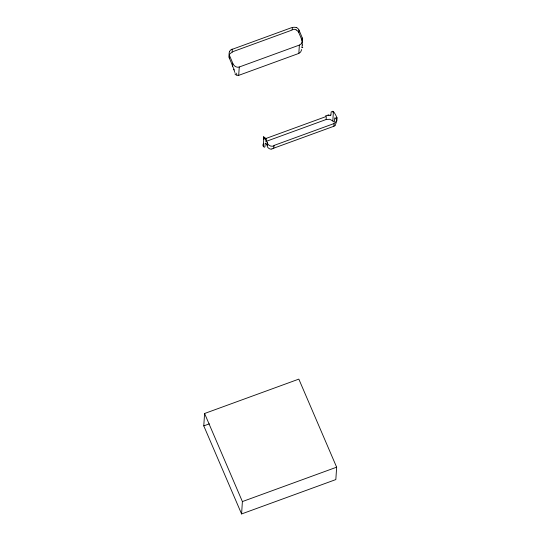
<?xml version="1.0" encoding="UTF-8"?>
<svg xmlns="http://www.w3.org/2000/svg" width="541" height="541" viewBox="0 0 541 541"><rect width="100%" height="100%" fill="white"/><g stroke="black" fill="none" stroke-linecap="round" stroke-linejoin="round"><path stroke-width="0.81" d="M203.781 425.882L204.586 413.5L298.835 379.119L336.637 467.187L335.839 479.569L241.59 513.95L203.781 425.882L209.326 423.86M234.3 69.803L232.576 66.212A7.107 1.116 70 0 0 231.075 62.181L229.283 57.995L229.452 55.398A5.079 4.727 3.7 0 1 229.472 51.821M232.576 66.212L232.745 63.317A14.222 2.225 70 0 0 231.244 59.578L229.452 55.398M234.388 72.271L234.496 70.601M234.902 73.955L236.6 75.341L238.682 75.361L239.278 67.003L299.369 45.086C302.074 44.044 303.244 40.582 302.25 37.965A14.222 2.225 70 0 0 300.755 34.225L298.957 30.039A5.079 4.727 3.7 0 0 296.285 27.449M263.372 139.625L263.568 136.521M267.328 142.736L267.166 145.434A7.107 1.116 70 0 0 265.178 143.649L265.016 146.158A14.222 2.225 70 0 1 263.305 146.313L263.907 136.941A14.222 2.225 70 0 1 267.234 142.547L267.315 142.709M241.59 513.95L242.388 501.568L204.586 413.5M266.044 141.431L266.24 138.374L326.324 116.457L326.128 119.514L265.956 141.465M273.766 148.173L273.942 145.475L334.027 123.558L333.851 126.263L273.766 148.173A4.828 4.761 -87.9 0 1 271.913 148.464M302.236 45.018L302.067 40.812A7.107 1.116 70 0 0 300.586 36.822L298.794 32.643L298.957 30.039M238.743 75.341L298.828 53.424L299.369 45.086M302.067 40.812L302.25 37.965M302.013 47.608L302.121 45.931M330.876 115.003L331.18 111.953L332.85 111.25M336.847 117.411L336.678 120.075A7.107 1.116 70 0 0 334.69 118.29L334.527 120.799A14.222 2.225 70 0 1 332.81 120.961L333.418 111.588A14.222 2.225 70 0 1 336.745 117.194L336.813 117.329M301.722 49.508L300.654 51.977L298.828 53.424M263.399 143.48L262.899 145.069L263.305 146.313M264.82 139.057L266.24 138.374M242.388 501.568L336.637 467.187M326.128 119.514L329.76 119.277L332.81 120.961M239.278 67.003C236.552 67.97 233.658 65.853 232.745 63.317M336.955 120.853L336.901 120.636A4.301 3.063 -66.9 0 0 336.644 120.109M264.055 138.212A5.43 0.399 -75.5 0 1 264.191 137.542M264.603 138.611A4.666 0.487 -63.4 0 1 264.745 138.273M264.529 137.313A10.955 1.366 26.8 0 1 265.117 137.475M274.098 145.793A4.984 4.869 27.7 0 1 267.213 142.804M267.552 145.928A4.301 2.232 35.8 0 1 267.254 145.441M325.499 115.916A3.645 1.481 -16 0 1 330.247 115.531M328.813 115.077A4.666 0.717 1.8 0 1 327.988 115.125M330.889 115.01A5.43 1.731 22.5 0 1 330.186 115.307M332.701 111.683A10.955 3.611 -77.1 0 1 333.06 112.447M336.806 117.431A4.984 4.294 -45.5 0 1 333.959 123.395M301.966 47.709A10.468 2.32 -61.5 0 1 302.798 47.378M302.324 44.977A6.046 0.507 -73.8 0 1 302.142 45.424M236.951 74.516A10.468 3.307 36 0 1 235.822 72.9M233.448 69.363A6.046 1.582 42.4 0 1 233.942 70.235M292.066 29.755A5.011 4.964 -57.2 0 1 296.252 29.782M292.438 27.571A5.072 4.49 -2.4 0 1 296.184 27.584M229.452 51.774A5.072 4.754 29.8 0 1 232.19 49.123M229.445 54.479A5.011 4.166 -6.3 0 1 232.278 52.369M229.283 57.995A5.079 4.727 3.7 0 1 229.303 54.425M296.123 30.053A5.079 4.727 3.7 0 1 298.794 32.643M336.448 121.15A4.774 3.523 -60.1 0 1 334.967 124.903M335.366 125.356A4.828 4.774 38.7 0 1 333.844 126.249M272.001 149.188A4.774 4.653 41.8 0 1 267.213 146.51M232.272 49.305L232.096 51.936L292.187 30.019L292.356 27.388L232.272 49.305"/></g></svg>
